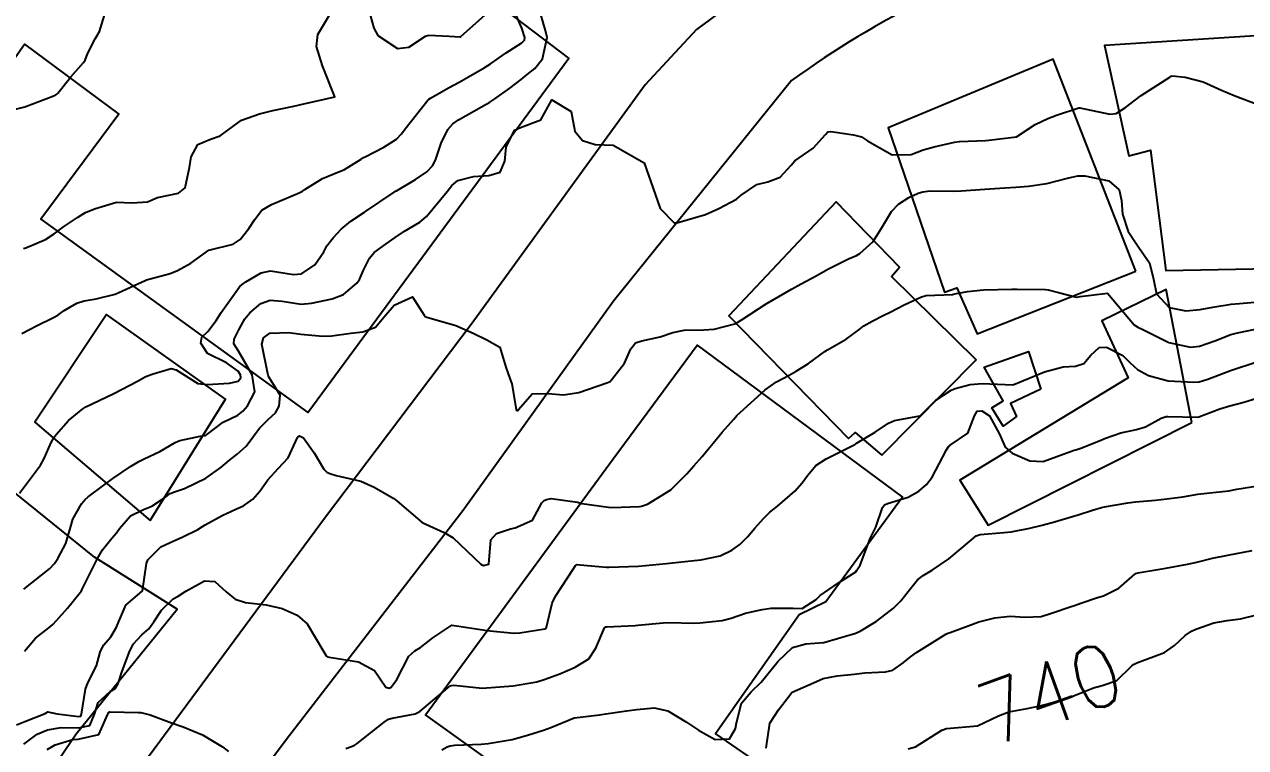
# Model space of a CAD drawing. Header units: metres. Extents: x 318500 to 325275, y 7408834 to 7428799.
# Drawn here: x 321028.7 to 321107.5, y 7414867.7 to 7414914.3 of the extents above; entities that cross this region are included whole.
import ezdxf
from ezdxf.enums import TextEntityAlignment as Align

# ---------------------------------------------------------------- set-up
doc = ezdxf.new("R2010")
doc.units = ezdxf.units.M
doc.header["$MEASUREMENT"] = 0
for name, color, linetype in [('Cotas', 45, 'Continuous'), ('Curvas de Nivel 1m', 11, 'Continuous'), ('Curvas de Nivel 5m', 15, 'Continuous'), ('Edificações', 30, 'Continuous'), ('Vias Primárias', 230, 'Continuous')]:
    doc.layers.add(name, color=color, linetype=linetype)
doc.styles.add('Style-STANDARD', font='STANDARD.shx')

msp = doc.modelspace()

# ---------------------------------------------------------------- linework, layer by layer
at = {"layer": 'Curvas de Nivel 1m', "flags": 128}
for points, elevation in [([(321028.372, 7414884.126), (321029.714, 7414885.92), (321029.96, 7414886.353), (321030.412, 7414887.383), (321030.597, 7414887.728), (321030.728, 7414887.907), (321031.533, 7414888.8), (321032.445, 7414889.563), (321032.648, 7414889.686), (321033.054, 7414889.881), (321034.457, 7414890.554), (321035.969, 7414891.341), (321036.468, 7414891.619), (321036.611, 7414891.686), (321036.981, 7414891.825), (321038.139, 7414892.149), (321038.474, 7414892.062), (321038.887, 7414891.804), (321039.875, 7414891.2), (321040.463, 7414891.124), (321041.913, 7414891.207), (321042.466, 7414891.342), (321042.653, 7414891.563), (321042.631, 7414891.748), (321042.473, 7414891.982), (321041.727, 7414892.516), (321040.49, 7414893.132), (321040.054, 7414893.787), (321040.12, 7414894.172), (321040.512, 7414894.55), (321041.048, 7414895.246), (321041.377, 7414895.767), (321042.547, 7414897.416), (321042.719, 7414897.578), (321042.973, 7414897.746), (321043.961, 7414898.334), (321044.561, 7414898.446), (321046.045, 7414898.22), (321046.558, 7414898.252), (321047.416, 7414898.838), (321047.99, 7414899.679), (321048.201, 7414900.06), (321048.594, 7414900.576), (321049.12, 7414901.147), (321049.744, 7414901.659), (321050.616, 7414902.247), (321052.533, 7414903.526), (321052.63, 7414903.59), (321052.68, 7414903.619), (321053.906, 7414904.336), (321054.649, 7414904.848), (321055.013, 7414905.228), (321055.212, 7414905.584), (321055.575, 7414906.683), (321056.006, 7414907.577), (321056.331, 7414907.936), (321056.696, 7414908.183), (321058.176, 7414909.02), (321058.708, 7414909.333), (321059.033, 7414909.535), (321060.011, 7414910.23), (321060.729, 7414910.795), (321061.123, 7414911.117), (321061.616, 7414911.501), (321062.112, 7414912.134), (321062.401, 7414913.494), (321062.311, 7414913.959), (321061.841, 7414915.499)], 732), ([(321027.446, 7414908.708), (321028.701, 7414909.037), (321030.515, 7414909.72), (321030.709, 7414909.81), (321030.77, 7414909.849), (321030.83, 7414909.909), (321031.667, 7414910.96), (321032.486, 7414911.893), (321032.589, 7414912.045), (321032.748, 7414912.443), (321033.243, 7414913.403), (321033.519, 7414913.879), (321033.854, 7414914.947)], 729), ([(321028.507, 7414894.413), (321029.512, 7414894.928), (321030.523, 7414895.429), (321030.828, 7414895.605), (321031.246, 7414895.903), (321032.057, 7414896.372), (321032.536, 7414896.525), (321033.311, 7414896.652), (321034.541, 7414896.943), (321036.473, 7414897.831), (321036.524, 7414897.857), (321036.551, 7414897.867), (321038.087, 7414898.284), (321038.56, 7414898.48), (321039.423, 7414898.942), (321040.58, 7414899.78), (321042.158, 7414900.185), (321042.591, 7414900.471), (321043.168, 7414901.178), (321043.534, 7414901.741), (321043.993, 7414902.359), (321044.62, 7414902.732), (321046.403, 7414903.479), (321046.629, 7414903.598), (321046.771, 7414903.698), (321047.907, 7414904.415), (321048.646, 7414904.708), (321049.323, 7414904.99), (321050.398, 7414905.653), (321050.559, 7414905.753), (321050.662, 7414905.804), (321051.873, 7414906.431), (321052.68, 7414906.952), (321053.013, 7414907.287), (321053.249, 7414907.612), (321054.709, 7414909.458), (321054.777, 7414909.522), (321054.875, 7414909.588), (321056.049, 7414910.248), (321056.726, 7414910.628), (321057.329, 7414910.963), (321058.336, 7414911.546), (321058.591, 7414911.694), (321058.744, 7414911.791), (321059.77, 7414912.51), (321060.765, 7414913.162), (321060.944, 7414913.332), (321060.97, 7414913.508), (321060.776, 7414914.097), (321060.354, 7414915.085)], 731), ([(321028.633, 7414877.935), (321030.303, 7414879.244), (321030.623, 7414879.591), (321030.835, 7414879.905), (321031.352, 7414880.873), (321031.649, 7414881.897), (321031.804, 7414882.439), (321032.363, 7414883.433), (321032.572, 7414883.682), (321032.796, 7414883.884), (321034.382, 7414885.07), (321035.526, 7414885.843), (321036.06, 7414886.17), (321036.398, 7414886.33), (321037.425, 7414886.799), (321038.414, 7414887.39), (321038.706, 7414887.516), (321040.029, 7414887.786), (321040.355, 7414887.847), (321040.422, 7414887.886), (321041.498, 7414888.701), (321042.441, 7414889.16), (321042.775, 7414889.417), (321043.073, 7414889.744), (321043.542, 7414890.657), (321043.375, 7414891.741), (321042.493, 7414893.282), (321042.191, 7414893.755), (321042.208, 7414894.051), (321042.514, 7414894.661), (321042.905, 7414895.366), (321043.22, 7414895.743), (321043.932, 7414896.34), (321044.538, 7414896.573), (321045.319, 7414896.5), (321046.536, 7414896.305), (321047.209, 7414896.362), (321048.54, 7414896.655), (321049.272, 7414896.933), (321050.136, 7414897.654), (321050.302, 7414897.905), (321050.563, 7414898.509), (321050.938, 7414899.281), (321051.254, 7414899.64), (321052.017, 7414900.2), (321052.595, 7414900.596), (321053.207, 7414901.004), (321054.184, 7414901.596), (321054.614, 7414901.961), (321055.954, 7414903.577), (321056.251, 7414903.959), (321056.641, 7414904.285), (321057.656, 7414904.543), (321058.646, 7414904.596), (321059.371, 7414904.808), (321059.672, 7414905.525), (321059.765, 7414906.433), (321060.307, 7414907.516), (321060.692, 7414907.694), (321061.999, 7414908.195), (321062.71, 7414909.49), (321063.955, 7414908.724), (321064.19, 7414907.467), (321064.681, 7414906.849), (321065.517, 7414906.608), (321066.677, 7414906.553), (321068.66, 7414905.41), (321069.383, 7414903.399), (321069.695, 7414902.469), (321070.612, 7414901.557), (321070.778, 7414901.544), (321072.617, 7414902.097), (321073.492, 7414902.47), (321074.628, 7414903.084), (321074.934, 7414903.325), (321075.93, 7414904.022), (321076.643, 7414904.194), (321077.436, 7414904.501), (321078.143, 7414905.278), (321078.381, 7414905.557), (321078.667, 7414905.733), (321079.572, 7414906.366), (321080.358, 7414907.253), (321080.529, 7414907.415), (321080.692, 7414907.441), (321080.863, 7414907.418), (321082.172, 7414907.228), (321082.688, 7414907.102), (321083.068, 7414906.831), (321084.671, 7414905.935), (321085.891, 7414905.959), (321086.676, 7414906.246), (321087.385, 7414906.454), (321088.684, 7414906.757), (321089.02, 7414906.8), (321090.686, 7414906.866), (321090.914, 7414906.881), (321092.69, 7414907.09), (321093.893, 7414907.881), (321094.708, 7414908.286), (321095.264, 7414908.5), (321096.719, 7414908.963), (321096.779, 7414908.969), (321098.713, 7414908.566), (321099.121, 7414908.597), (321099.735, 7414908.995), (321100.728, 7414909.761), (321102.585, 7414910.952), (321102.683, 7414911.009), (321102.741, 7414911.021), (321103.573, 7414910.942), (321104.737, 7414910.649), (321105.929, 7414910.109), (321106.728, 7414909.75), (321107.351, 7414909.515), (321108.721, 7414909.016)], 733), ([(321028.677, 7414873.933), (321029.393, 7414874.772), (321030.253, 7414875.435), (321030.513, 7414875.65), (321030.755, 7414875.905), (321031.465, 7414876.705), (321032.287, 7414877.722), (321032.36, 7414877.817), (321032.393, 7414877.888), (321032.474, 7414878.07), (321033.382, 7414879.874), (321033.717, 7414880.471), (321034.33, 7414881.216), (321034.626, 7414881.565), (321034.814, 7414881.853), (321035.53, 7414882.664), (321036.359, 7414883.074), (321036.911, 7414883.276), (321037.712, 7414883.817), (321038.093, 7414884.093), (321038.374, 7414884.209), (321039.007, 7414884.431), (321040.383, 7414885.079), (321041.356, 7414885.766), (321041.908, 7414886.247), (321042.403, 7414886.627), (321042.996, 7414887.16), (321043.416, 7414887.74), (321043.853, 7414888.311), (321044.437, 7414888.893), (321044.871, 7414889.297), (321045.125, 7414889.72), (321045.184, 7414890.446), (321044.468, 7414891.577), (321044.407, 7414891.731), (321044.381, 7414891.821), (321044, 7414893.735), (321044.109, 7414894.131), (321044.51, 7414894.429), (321045.742, 7414894.482), (321046.51, 7414894.367), (321047.943, 7414894.244), (321048.509, 7414894.266), (321049.741, 7414894.428), (321050.513, 7414894.53), (321051.34, 7414894.815), (321051.99, 7414895.628), (321052.536, 7414896.244), (321053.71, 7414896.771), (321054.472, 7414895.591), (321054.529, 7414895.51), (321054.653, 7414895.464), (321056.521, 7414894.94), (321057.635, 7414894.431), (321058.507, 7414894.009), (321059.355, 7414893.527), (321059.75, 7414892.252), (321060.008, 7414891.517), (321060.123, 7414891.172), (321060.405, 7414889.511), (321060.449, 7414889.449), (321060.508, 7414889.451), (321060.561, 7414889.509), (321061.442, 7414890.519), (321062.461, 7414890.542), (321063.455, 7414890.47), (321064.461, 7414890.602), (321066.264, 7414891.23), (321066.469, 7414891.322), (321066.522, 7414891.377), (321066.567, 7414891.429), (321067.401, 7414892.506), (321067.813, 7414893.417), (321068.114, 7414893.805), (321068.508, 7414893.947), (321069.696, 7414894.208), (321070.517, 7414894.484), (321071.257, 7414894.631), (321072.52, 7414894.651), (321073.176, 7414894.688), (321074.526, 7414895.034), (321074.719, 7414895.135), (321074.996, 7414895.323), (321076.54, 7414896.328), (321078.168, 7414897.276), (321078.411, 7414897.413), (321078.553, 7414897.486), (321079.714, 7414898.107), (321080.57, 7414898.575), (321081.844, 7414899.231), (321082.36, 7414899.446), (321082.585, 7414899.565), (321083.45, 7414900.355), (321083.976, 7414901.2), (321084.626, 7414902.279), (321085.071, 7414902.748), (321085.739, 7414903.179), (321086.351, 7414903.465), (321086.644, 7414903.555), (321087.091, 7414903.61), (321088.645, 7414903.602), (321089.125, 7414903.613), (321090.646, 7414903.715), (321091.942, 7414903.802), (321092.648, 7414903.851), (321093.475, 7414903.904), (321094.65, 7414904.08), (321096.074, 7414904.458), (321096.656, 7414904.581), (321097.096, 7414904.585), (321098.652, 7414904.256), (321099.315, 7414903.668), (321099.457, 7414902.998), (321099.523, 7414902.1), (321099.895, 7414900.991), (321100.595, 7414899.963), (321101.283, 7414898.969), (321101.522, 7414897.918), (321101.733, 7414896.962), (321102.547, 7414896.084), (321103.617, 7414895.866), (321104.546, 7414895.973), (321105.351, 7414896.115), (321106.551, 7414896.308), (321107.088, 7414896.356), (321108.554, 7414896.483)], 734), ([(321028.634, 7414867.933), (321029.505, 7414868.574), (321030.164, 7414868.868), (321031.046, 7414869.017), (321032.167, 7414868.99), (321032.894, 7414869.148), (321033.208, 7414869.87), (321033.43, 7414870.633), (321034.202, 7414871.333), (321034.537, 7414871.523), (321034.734, 7414871.852), (321034.956, 7414872.588), (321035.433, 7414873.842), (321035.701, 7414874.375), (321036.247, 7414874.992), (321036.71, 7414875.368), (321037.021, 7414875.822), (321037.519, 7414876.57), (321038.282, 7414877.306), (321038.607, 7414877.484), (321039.101, 7414877.798), (321040.297, 7414878.467), (321040.961, 7414878.434), (321041.696, 7414877.759), (321042.283, 7414877.288), (321042.953, 7414877.07), (321044.278, 7414876.928), (321045.307, 7414876.682), (321046.268, 7414876.251), (321046.917, 7414875.69), (321048.006, 7414873.901), (321048.119, 7414873.672), (321048.161, 7414873.602), (321048.229, 7414873.565), (321048.35, 7414873.547), (321050.226, 7414873.254), (321051.266, 7414872.68), (321051.998, 7414871.623), (321052.209, 7414871.552), (321052.268, 7414871.56), (321052.337, 7414871.618), (321052.715, 7414872.112), (321053.486, 7414873.601), (321053.878, 7414873.953), (321054.239, 7414874.175), (321055.041, 7414874.789), (321056.186, 7414875.571), (321056.23, 7414875.6), (321056.261, 7414875.606), (321056.551, 7414875.566), (321058.257, 7414875.316), (321058.518, 7414875.274), (321060.254, 7414875.088), (321060.65, 7414875.11), (321062.258, 7414875.371), (321062.334, 7414875.414), (321062.361, 7414875.488), (321062.738, 7414877.028), (321062.939, 7414877.48), (321064.121, 7414879.276), (321064.244, 7414879.461), (321064.271, 7414879.5), (321064.311, 7414879.521), (321065.256, 7414879.446), (321066.227, 7414879.349), (321066.309, 7414879.352), (321066.384, 7414879.354), (321068.31, 7414879.41), (321070.106, 7414879.59), (321070.313, 7414879.611), (321071.903, 7414879.769), (321072.317, 7414879.815), (321073.572, 7414880.087), (321074.327, 7414880.443), (321074.836, 7414880.818), (321075.34, 7414881.315), (321075.799, 7414881.858), (321076.358, 7414882.488), (321076.773, 7414882.885), (321077.262, 7414883.287), (321078.38, 7414884.246), (321078.872, 7414884.779), (321079.214, 7414885.262), (321079.754, 7414885.909), (321080.411, 7414886.338), (321082.181, 7414887.224), (321082.334, 7414887.308), (321082.422, 7414887.363), (321083.579, 7414888.057), (321084.442, 7414888.635), (321084.827, 7414888.803), (321086.449, 7414889.106), (321086.492, 7414889.127), (321086.542, 7414889.169), (321087.496, 7414890.123), (321088.474, 7414890.764), (321088.737, 7414890.875), (321089.694, 7414891.122), (321090.481, 7414891.186), (321092.457, 7414891.114), (321092.48, 7414891.119), (321092.519, 7414891.128), (321094.489, 7414891.937), (321095.708, 7414892.257), (321096.493, 7414892.314), (321097.043, 7414892.476), (321097.479, 7414893.02), (321098.018, 7414893.504), (321098.508, 7414893.541), (321099.544, 7414892.994), (321100.024, 7414892.516), (321100.491, 7414892.103), (321101.217, 7414891.699), (321102.484, 7414891.359), (321104.144, 7414891.273), (321104.484, 7414891.302), (321105.036, 7414891.473), (321106.491, 7414892.035), (321108.201, 7414892.578)], 736), ([(321049.422, 7414867.657), (321049.95, 7414867.855), (321050.155, 7414867.985), (321051.898, 7414869.346), (321052.179, 7414869.555), (321052.412, 7414869.617), (321053.883, 7414869.896), (321054.187, 7414870.042), (321055.031, 7414870.748), (321055.995, 7414871.572), (321056.109, 7414871.673), (321056.212, 7414871.729), (321056.385, 7414871.74), (321058.21, 7414871.54), (321060.212, 7414871.706), (321061.747, 7414871.962), (321062.216, 7414872.098), (321063.216, 7414872.471), (321064.224, 7414872.893), (321065.105, 7414873.447), (321065.56, 7414874.12), (321066.116, 7414875.432), (321066.2, 7414875.492), (321066.261, 7414875.505), (321068.082, 7414875.593), (321068.263, 7414875.605), (321069.888, 7414875.764), (321070.266, 7414875.782), (321071.88, 7414875.742), (321072.266, 7414875.758), (321073.693, 7414875.912), (321074.271, 7414876.063), (321075.204, 7414876.388), (321076.28, 7414876.62), (321076.866, 7414876.706), (321078.282, 7414876.712), (321078.854, 7414876.691), (321079.756, 7414877.255), (321080.032, 7414877.513), (321080.297, 7414877.711), (321081.204, 7414878.339), (321082.318, 7414879.058), (321082.392, 7414879.146), (321082.433, 7414879.218), (321082.595, 7414879.488), (321083.243, 7414881.206), (321083.624, 7414881.927), (321084.053, 7414883.195), (321084.186, 7414883.379), (321084.374, 7414883.459), (321085.692, 7414883.866), (321086.386, 7414884.254), (321086.875, 7414884.68), (321087.253, 7414885.157), (321088.182, 7414886.908), (321088.319, 7414887.142), (321088.368, 7414887.194), (321088.421, 7414887.223), (321089.559, 7414887.997), (321089.974, 7414889.117), (321090.153, 7414889.416), (321090.455, 7414889.439), (321090.958, 7414889.105), (321091.605, 7414887.925), (321091.96, 7414887.095), (321092.416, 7414886.696), (321093.543, 7414886.204), (321094.411, 7414886.153), (321096.186, 7414886.802), (321096.419, 7414886.896), (321096.523, 7414886.925), (321096.844, 7414887.026), (321097.977, 7414887.464), (321098.43, 7414887.66), (321099.419, 7414888.011), (321100.439, 7414888.232), (321101.006, 7414888.407), (321102.019, 7414888.956), (321102.34, 7414889.063), (321102.452, 7414889.067), (321104.362, 7414889.02), (321104.452, 7414889.035), (321105.82, 7414889.549), (321106.463, 7414889.76), (321107.36, 7414889.993), (321108.472, 7414890.335)], 737), ([(321055.605, 7414867.575), (321055.963, 7414867.761), (321056.154, 7414867.831), (321056.461, 7414867.872), (321058.156, 7414867.933), (321058.593, 7414867.97), (321060.161, 7414868.232), (321061.15, 7414868.515), (321062.17, 7414868.845), (321062.645, 7414869.011), (321063.732, 7414869.467), (321064.046, 7414869.598), (321064.183, 7414869.633), (321065.787, 7414869.835), (321066.187, 7414869.899), (321067.523, 7414870.084), (321068.191, 7414870.168), (321069.314, 7414870.272), (321070.191, 7414870.082), (321071.397, 7414869.362), (321072.172, 7414868.836), (321073.258, 7414868.244), (321074.164, 7414868.272), (321074.552, 7414868.947), (321074.616, 7414869.323), (321074.943, 7414870.574), (321075.577, 7414871.31), (321076.216, 7414871.931), (321077.304, 7414873.284), (321078.249, 7414874.161), (321079.108, 7414874.405), (321080.253, 7414874.503), (321082.032, 7414874.998), (321082.259, 7414875.081), (321082.595, 7414875.215), (321083.631, 7414875.838), (321084.277, 7414876.33), (321084.754, 7414876.714), (321085.236, 7414877.181), (321085.703, 7414877.772), (321086.31, 7414878.523), (321086.665, 7414878.814), (321087.242, 7414879.156), (321088.328, 7414879.895), (321089.791, 7414881.118), (321090.098, 7414881.36), (321090.345, 7414881.461), (321091.867, 7414881.575), (321092.348, 7414881.619), (321093.555, 7414881.869), (321094.355, 7414882.056), (321095.134, 7414882.273), (321096.364, 7414882.644), (321096.661, 7414882.732), (321097.6, 7414883.018), (321098.187, 7414883.198), (321098.373, 7414883.236), (321099.867, 7414883.498), (321100.379, 7414883.566), (321101.668, 7414883.674), (321102.382, 7414883.747), (321103.432, 7414883.892), (321104.387, 7414884.057), (321105.16, 7414884.147), (321106.391, 7414884.272), (321106.914, 7414884.371), (321108.396, 7414884.615)], 738), ([(321076.534, 7414867.672), (321076.783, 7414869.291), (321077.334, 7414870.141), (321078.189, 7414871.27), (321078.21, 7414871.29), (321079.587, 7414871.889), (321080.224, 7414872.169), (321081.116, 7414872.348), (321082.228, 7414872.451), (321082.912, 7414872.527), (321084.231, 7414872.593), (321084.713, 7414872.705), (321085.375, 7414873.179), (321085.847, 7414873.571), (321086.247, 7414873.844), (321088.136, 7414875.019), (321088.259, 7414875.086), (321088.406, 7414875.138), (321089.753, 7414875.632), (321090.271, 7414875.828), (321091.286, 7414876.088), (321092.276, 7414876.182), (321093.23, 7414876.121), (321094.276, 7414876.158), (321094.954, 7414876.376), (321096.287, 7414876.845), (321096.43, 7414876.886), (321096.837, 7414877.025), (321097.923, 7414877.387), (321098.297, 7414877.503), (321099.3, 7414878), (321100.319, 7414878.895), (321100.367, 7414878.931), (321100.522, 7414878.977), (321102.323, 7414879.289), (321103.723, 7414879.539), (321104.327, 7414879.679), (321105.336, 7414879.921), (321106.332, 7414880.123), (321107.892, 7414880.433)], 739), ([(321030.147, 7414867.602), (321030.668, 7414867.902), (321031.8, 7414868.241), (321032.156, 7414868.258), (321033.474, 7414868.553), (321034.052, 7414869.861), (321034.081, 7414869.962), (321034.182, 7414870.021), (321036.044, 7414869.97), (321036.182, 7414869.969), (321036.797, 7414869.824), (321038.172, 7414869.307), (321038.914, 7414869.054), (321040.161, 7414868.545), (321041.466, 7414867.76), (321041.856, 7414867.463)], 737)]:
    msp.add_lwpolyline(points, dxfattribs=dict(at, elevation=elevation))
at = {"layer": 'Curvas de Nivel 5m', "flags": 128}
for points, elevation in [([(321028.623, 7414899.896), (321028.765, 7414899.937), (321030.03, 7414900.477), (321030.594, 7414900.835), (321031.21, 7414901.294), (321032.096, 7414901.895), (321032.406, 7414902.098), (321032.613, 7414902.206), (321033.198, 7414902.463), (321034.62, 7414902.889), (321035.624, 7414902.849), (321036.621, 7414902.896), (321037.268, 7414903.179), (321038.627, 7414903.471), (321039.049, 7414903.804), (321039.332, 7414905.117), (321039.434, 7414905.798), (321039.86, 7414906.604), (321040.678, 7414906.955), (321041.3, 7414907.151), (321042.125, 7414907.758), (321042.694, 7414908.172), (321043.85, 7414908.587), (321044.701, 7414908.784), (321046.072, 7414909.077), (321046.705, 7414909.216), (321048.71, 7414909.67), (321047.916, 7414911.682), (321047.536, 7414912.911), (321047.605, 7414913.687), (321048.79, 7414915.67)], 730), ([(321050.79, 7414915.65), (321051.227, 7414914.095), (321051.493, 7414913.639), (321052.758, 7414912.791), (321053.488, 7414912.881), (321054.567, 7414913.593), (321054.771, 7414913.657), (321056.083, 7414913.577), (321056.77, 7414913.544), (321056.789, 7414913.55), (321056.829, 7414913.569), (321058.788, 7414915.309)], 730), ([(321028.169, 7414869.182), (321028.697, 7414869.407), (321030.012, 7414869.913), (321030.119, 7414869.973), (321030.182, 7414870.019), (321030.795, 7414869.901), (321032.178, 7414869.716), (321032.313, 7414869.743), (321032.373, 7414869.878), (321032.611, 7414871.476), (321032.769, 7414871.882), (321033.328, 7414872.98), (321033.565, 7414873.87), (321033.787, 7414874.316), (321034.245, 7414874.86), (321034.628, 7414875.481), (321034.773, 7414875.852), (321035.221, 7414876.901), (321036.29, 7414877.83), (321036.551, 7414879.584), (321036.644, 7414879.827), (321037.486, 7414880.655), (321038.329, 7414881.052), (321038.86, 7414881.274), (321039.865, 7414881.787), (321040.164, 7414881.962), (321040.344, 7414882.077), (321041.429, 7414882.689), (321042.36, 7414883.11), (321042.805, 7414883.304), (321043.412, 7414883.74), (321043.869, 7414884.241), (321044.383, 7414884.989), (321045.049, 7414885.72), (321045.706, 7414886.405), (321046.303, 7414887.702), (321046.349, 7414887.773), (321046.422, 7414887.814), (321046.678, 7414887.696), (321047.379, 7414886.712), (321047.998, 7414885.676), (321048.189, 7414885.474), (321048.387, 7414885.379), (321048.791, 7414885.26), (321050.383, 7414884.9), (321051.249, 7414884.507), (321052.372, 7414883.863), (321052.526, 7414883.772), (321052.728, 7414883.615), (321054.349, 7414882.221), (321055.774, 7414881.576), (321056.335, 7414881.242), (321058.135, 7414879.543), (321058.243, 7414879.475), (321058.309, 7414879.461), (321058.655, 7414879.535), (321058.765, 7414881.103), (321059.142, 7414881.528), (321060.045, 7414881.814), (321060.346, 7414881.878), (321061.464, 7414882.389), (321062.058, 7414883.493), (321062.215, 7414883.648), (321062.372, 7414883.722), (321062.667, 7414883.78), (321064.371, 7414883.531), (321064.427, 7414883.516), (321064.643, 7414883.456), (321066.367, 7414883.219), (321066.588, 7414883.206), (321068.368, 7414883.261), (321068.498, 7414883.278), (321068.888, 7414883.402), (321070.38, 7414884.34), (321071.429, 7414885.364), (321071.879, 7414885.876), (321072.407, 7414886.483), (321072.806, 7414886.954), (321073.128, 7414887.343), (321073.709, 7414888.059), (321074.443, 7414888.889), (321074.652, 7414889.122), (321074.853, 7414889.324), (321076.465, 7414890.785), (321077.201, 7414891.289), (321078.023, 7414891.731), (321078.481, 7414891.992), (321079.267, 7414892.483), (321080.334, 7414893.252), (321080.435, 7414893.317), (321080.502, 7414893.356), (321081.702, 7414894.042), (321082.522, 7414894.662), (321082.836, 7414894.904), (321083.382, 7414895.207), (321084.136, 7414895.596), (321084.539, 7414895.796), (321085.455, 7414896.272), (321086.554, 7414896.786), (321086.861, 7414896.859), (321088.557, 7414896.934), (321088.724, 7414896.971), (321089.531, 7414897.125), (321090.561, 7414897.236), (321092.381, 7414897.273), (321092.562, 7414897.271), (321092.743, 7414897.268), (321094.562, 7414897.242), (321094.729, 7414897.225), (321095.392, 7414897.048), (321096.556, 7414896.748), (321096.792, 7414896.792), (321098.56, 7414897.01), (321100.284, 7414894.984), (321100.528, 7414894.832), (321100.838, 7414894.663), (321102.513, 7414893.833), (321103.915, 7414893.53), (321104.51, 7414893.609), (321105.48, 7414893.951), (321106.522, 7414894.347), (321106.952, 7414894.465), (321108.529, 7414894.787)], 735), ([(321085.693, 7414867.647), (321086.166, 7414867.765), (321087.867, 7414868.835), (321088.178, 7414868.957), (321090.18, 7414869.11), (321091.53, 7414869.756), (321092.194, 7414870.027), (321093.371, 7414870.246), (321094.2, 7414870.409), (321094.716, 7414870.539), (321096.209, 7414870.971), (321096.251, 7414870.988), (321096.337, 7414871.029), (321097.671, 7414871.563), (321098.221, 7414871.718), (321099.175, 7414872.047), (321100.129, 7414872.982), (321100.241, 7414873.082), (321100.457, 7414873.192), (321102.249, 7414873.851), (321102.897, 7414874.3), (321103.579, 7414874.937), (321103.984, 7414875.213), (321104.266, 7414875.356), (321105.417, 7414875.769), (321106.275, 7414875.91), (321107.139, 7414876.025), (321108.281, 7414876.301)], 740)]:
    msp.add_lwpolyline(points, dxfattribs=dict(at, elevation=elevation))
at = {"layer": 'Edificações'}
for points in [[(321020.783, 7414901.852), (321028.682, 7414913.064), (321034.774, 7414908.557), (321029.735, 7414901.796), (321046.959, 7414889.326), (321063.807, 7414912.163), (321050.122, 7414922.578)], [(321110.121, 7414913.746), (321098.374, 7414912.988), (321099.948, 7414905.865), (321101.336, 7414906.23), (321102.323, 7414898.48), (321110.209, 7414898.626)], [(321027.071, 7414861.355), (321032.019, 7414868.605), (321038.532, 7414876.641), (321033.193, 7414879.991), (321014.691, 7414894.941)]]:
    msp.add_lwpolyline(points, dxfattribs=at)
for points in [[(321100.4, 7414898.425), (321095.056, 7414912.11), (321084.409, 7414907.683), (321088.051, 7414897.08), (321088.843, 7414897.357), (321090.149, 7414894.392), (321100.4, 7414898.425)], [(321083.997, 7414886.567), (321090.083, 7414892.725), (321084.633, 7414898.089), (321085.151, 7414898.685), (321081.053, 7414902.913), (321074.131, 7414895.555), (321081.85, 7414887.635), (321082.287, 7414888.032), (321083.997, 7414886.567)], [(321104.015, 7414888.68), (321102.347, 7414897.242), (321098.197, 7414895.227), (321099.904, 7414891.547), (321089.043, 7414884.961), (321090.866, 7414882.056), (321104.015, 7414888.68)], [(321036.789, 7414882.354), (321041.644, 7414890.175), (321033.97, 7414895.65), (321029.349, 7414888.689), (321036.789, 7414882.354)], [(321072.282, 7414857.132), (321054.549, 7414869.838), (321066.675, 7414886.327), (321072.086, 7414893.662), (321085.336, 7414883.852), (321080.39, 7414877.124), (321078.676, 7414876.268), (321073.269, 7414868.607), (321078.147, 7414865.25), (321072.282, 7414857.132)], [(321094.269, 7414890.819), (321092.3, 7414889.909), (321092.694, 7414889.073), (321091.832, 7414888.434), (321091.094, 7414889.614), (321091.832, 7414890.081), (321090.601, 7414892.245), (321093.457, 7414893.253), (321094.269, 7414890.819)]]:
    msp.add_lwpolyline(points, close=True, dxfattribs=at)
at = {"layer": 'Vias Primárias'}
for points in [[(321069.72, 7414788.819), (321076.941, 7414799.55), (321085.691, 7414811.79), (321093.942, 7414823.401), (321101.854, 7414835.244, -0.160425), (321109.374, 7414841.125, 0), (321121.447, 7414845.471, -0.165445), (321134.877, 7414845.708), (321145.304, 7414839.627)], [(321096.453, 7414919.576, 0.090128), (321078.181, 7414910.725), (321066.685, 7414896.498), (321056.966, 7414882.99), (321045.57, 7414868.222), (321035.232, 7414854.373), (321027.878, 7414839.331)]]:
    msp.add_lwpolyline(points, format="xyb", dxfattribs=at)
msp.add_lwpolyline([(321079.852, 7414919.789), (321072.035, 7414914.015), (321068.743, 7414910.445), (321057.503, 7414895.002), (321048.103, 7414882.576), (321036.011, 7414866.211), (321029.043, 7414856.806), (321023.26, 7414846.214)], dxfattribs=at)

# ---------------------------------------------------------------- texts
at = {"layer": 'Cotas', "style": 'Style-STANDARD'}
msp.add_text('740', height=4, rotation=19.65854, dxfattribs=at).set_placement((321094.865, 7414871.223, 740), align=Align.MIDDLE_CENTER)

doc.saveas('drawing.dxf')
